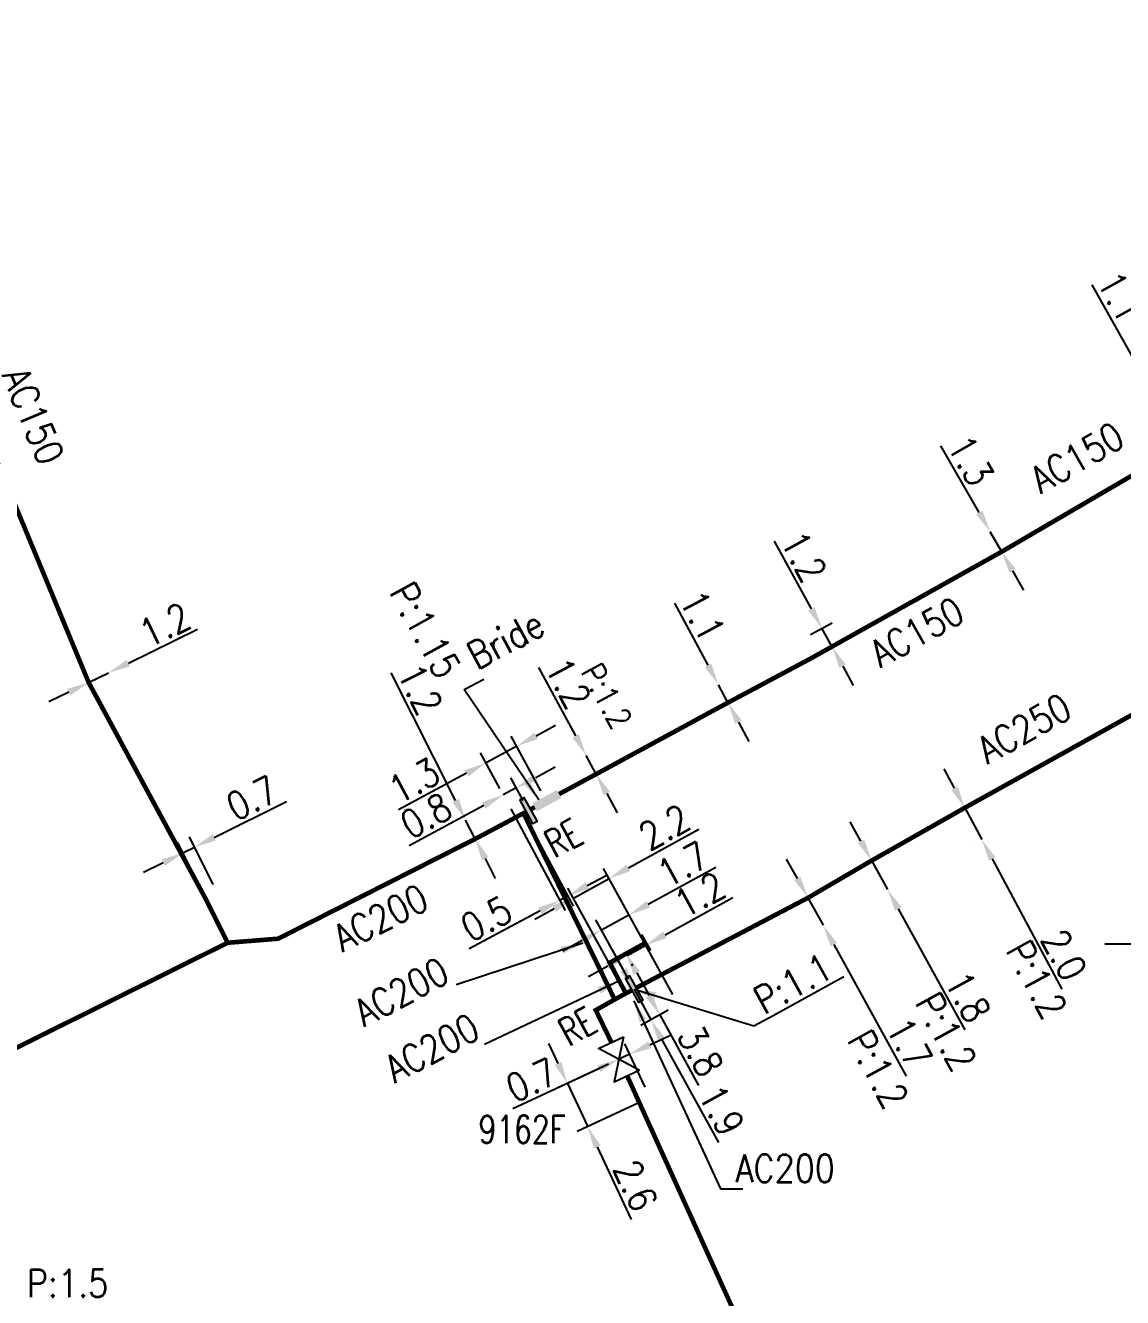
# Model space of a CAD drawing. Header units: millimetres. Extents: x 149996 to 151004, y 126998 to 128018.
# Drawn here: x 150401.1 to 150460.7, y 127291.5 to 127360.6 of the extents above; entities that cross this region are included whole.
import ezdxf
from ezdxf.enums import TextEntityAlignment as Align

# ---------------------------------------------------------------- set-up
doc = ezdxf.new("R2010")
doc.units = ezdxf.units.MM
doc.header["$PDMODE"] = 34
doc.linetypes.add('L_100_AP', pattern=[14, 10, -1.5, 1, -1.5])
doc.linetypes.add('L_25_AP', pattern=[2000, 1000, 1000])
doc.layers.get('0').update_dxf_attribs({"linetype": 'CONTINUOUS'})
doc.layers.get('DEFPOINTS').update_dxf_attribs({"linetype": 'CONTINUOUS'})
for name, color, linetype in [('L_140', 3, 'CONTINUOUS'), ('L_150', 1, 'CONTINUOUS'), ('L_300', 7, 'CONTINUOUS'), ('L_340', 7, 'CONTINUOUS')]:
    doc.layers.add(name, color=color, linetype=linetype)
doc.styles.add('G_ROMANS', font='ROMANS.SHX', dxfattribs={"width": 0.75})
doc.styles.get("Standard").update_dxf_attribs({"font": 'romans.shx', "width": 0.85})
doc.dimstyles.get("Standard").update_dxf_attribs({"dimtxt": 1.5, "dimasz": 1.2, "dimexe": 0.625, "dimexo": 0.625, "dimgap": 0.25, "dimtad": 1, "dimdec": 1, "dimzin": 0, "dimdsep": 46, "dimtxsty": 'Standard', "dimcen": -0.5, "dimadec": 0, "dimazin": 0, "dimtfac": 1, "dimtdec": 1, "dimtmove": 0, "dimatfit": 3, "dimfxl": 0, "dimtolj": 1, "dimtzin": 0, "dimarcsym": 0})

# ---------------------------------------------------------------- blocks, each defined once
blk = doc.blocks.new('*D333')
at = {"layer": 'DEFPOINTS', "color": 0, "linetype": 'Continuous', "transparency": 16777216}
for p in [(150463.402, 127338.759), (150463.402, 127338.759), (150463.938, 127337.798)]:
    blk.add_point(p, dxfattribs=at)
at = {"layer": 'L_150', "color": 0, "linetype": 'Continuous', "lineweight": -2, "transparency": 16777216}
for p, q in [((150462.817, 127339.807), (150459.043, 127346.564)), ((150463.938, 127337.798), (150463.402, 127338.759)), ((150464.523, 127336.751), (150465.108, 127335.703))]:
    blk.add_line(p, q, dxfattribs=at)
at = {"layer": 'L_150', "color": 0, "linetype": 'Continuous', "transparency": 16777216}
for points in [[(150462.991, 127339.904), (150462.642, 127339.709), (150463.402, 127338.759)], [(150464.698, 127336.848), (150464.348, 127336.653), (150463.938, 127337.798)]]:
    blk.add_solid(points, dxfattribs=at)
at = {"layer": 'L_150', "color": 0, "linetype": 'Continuous', "transparency": 16777216, "insert": (150460.556, 127345.906), "char_height": 1.5, "attachment_point": 5, "rotation": 299.17866}
blk.add_mtext('\\A1;1.1', dxfattribs=at)
blk = doc.blocks.new('*D400')
at = {"layer": 'DEFPOINTS', "color": 0, "linetype": 'Continuous', "transparency": 16777216}
for p in [(150434.155, 127308.299), (150436.56, 127307.452), (150435.07, 127306.634)]:
    blk.add_point(p, dxfattribs=at)
at = {"layer": 'L_340', "color": 0, "linetype": 'Continuous', "lineweight": -2, "transparency": 16777216}
for p, q in [((150433.578, 127309.351), (150433, 127310.403)), ((150434.155, 127308.299), (150435.07, 127306.634)), ((150436.012, 127307.152), (150434.522, 127306.333)), ((150435.648, 127305.582), (150438.734, 127299.963))]:
    blk.add_line(p, q, dxfattribs=at)
at = {"layer": 'L_340', "color": 0, "linetype": 'Continuous', "transparency": 16777216}
for points in [[(150433.753, 127309.447), (150433.402, 127309.255), (150434.155, 127308.299)], [(150435.823, 127305.678), (150435.473, 127305.486), (150435.07, 127306.634)]]:
    blk.add_solid(points, dxfattribs=at)
at = {"layer": 'L_340', "color": 0, "linetype": 'Continuous', "transparency": 16777216, "insert": (150438.906, 127301.728), "char_height": 1.5, "attachment_point": 5, "rotation": 298.77918}
blk.add_mtext('\\A1;1.9', dxfattribs=at)
blk = doc.blocks.new('*D401')
at = {"layer": 'DEFPOINTS', "color": 0, "linetype": 'Continuous', "transparency": 16777216}
for p in [(150433.723, 127310.229), (150436.56, 127307.452), (150435.552, 127306.899)]:
    blk.add_point(p, dxfattribs=at)
at = {"layer": 'L_340', "color": 0, "linetype": 'Continuous', "lineweight": -2, "transparency": 16777216}
for p, q in [((150434.301, 127309.178), (150434.975, 127307.951)), ((150436.012, 127307.152), (150435.004, 127306.598)), ((150435.552, 127306.899), (150437.657, 127303.067))]:
    blk.add_line(p, q, dxfattribs=at)
at = {"layer": 'L_340', "color": 0, "linetype": 'Continuous', "transparency": 16777216}
for points in [[(150434.476, 127309.274), (150434.125, 127309.081), (150433.723, 127310.229)], [(150435.15, 127308.047), (150434.799, 127307.854), (150435.552, 127306.899)]]:
    blk.add_solid(points, dxfattribs=at)
at = {"layer": 'L_340', "color": 0, "linetype": 'Continuous', "transparency": 16777216, "insert": (150437.77, 127304.939), "char_height": 1.5, "attachment_point": 5, "rotation": 298.77918}
blk.add_mtext('\\A1;3.8', dxfattribs=at)
blk = doc.blocks.new('*D402')
at = {"layer": 'DEFPOINTS', "color": 0, "linetype": 'Continuous', "transparency": 16777216}
for p in [(150434.787, 127310.68), (150433.723, 127310.229), (150436.56, 127307.452)]:
    blk.add_point(p, dxfattribs=at)
at = {"layer": 'L_340', "color": 0, "linetype": 'Continuous', "lineweight": -2, "transparency": 16777216}
for p, q in [((150435.839, 127311.258), (150439.518, 127313.278)), ((150436.259, 127308), (150434.486, 127311.228)), ((150433.779, 127310.126), (150434.787, 127310.68)), ((150432.728, 127309.549), (150431.676, 127308.971)), ((150434.024, 127309.682), (150434.08, 127309.578))]:
    blk.add_line(p, q, dxfattribs=at)
at = {"layer": 'L_340', "color": 0, "linetype": 'Continuous', "transparency": 16777216}
for points in [[(150435.743, 127311.433), (150435.935, 127311.082), (150434.787, 127310.68)], [(150432.631, 127309.724), (150432.824, 127309.373), (150433.779, 127310.126)]]:
    blk.add_solid(points, dxfattribs=at)
at = {"layer": 'L_340', "color": 0, "linetype": 'Continuous', "transparency": 16777216, "insert": (150437.726, 127313.435), "char_height": 1.5, "attachment_point": 5, "rotation": 28.77918}
blk.add_mtext('\\A1;1.2', dxfattribs=at)
blk = doc.blocks.new('*D403')
at = {"layer": 'DEFPOINTS', "color": 0, "linetype": 'Continuous', "transparency": 16777216}
for p in [(150433.879, 127312.333), (150434.155, 127308.299), (150436.56, 127307.452)]:
    blk.add_point(p, dxfattribs=at)
at = {"layer": 'L_340', "color": 0, "linetype": 'Continuous', "lineweight": -2, "transparency": 16777216}
for p, q in [((150434.931, 127312.911), (150438.603, 127314.928)), ((150436.259, 127308), (150433.579, 127312.881)), ((150433.855, 127308.847), (150432.088, 127312.062)), ((150432.389, 127311.515), (150433.879, 127312.333)), ((150431.338, 127310.937), (150430.286, 127310.359))]:
    blk.add_line(p, q, dxfattribs=at)
at = {"layer": 'L_340', "color": 0, "linetype": 'Continuous', "transparency": 16777216}
for points in [[(150434.835, 127313.086), (150435.027, 127312.735), (150433.879, 127312.333)], [(150431.241, 127311.112), (150431.434, 127310.761), (150432.389, 127311.515)]]:
    blk.add_solid(points, dxfattribs=at)
at = {"layer": 'L_340', "color": 0, "linetype": 'Continuous', "transparency": 16777216, "insert": (150436.812, 127315.084), "char_height": 1.5, "attachment_point": 5, "rotation": 28.77918}
blk.add_mtext('\\A1;1.7', dxfattribs=at)
blk = doc.blocks.new('*D404')
at = {"layer": 'DEFPOINTS', "color": 0, "linetype": 'Continuous', "transparency": 16777216}
for p in [(150433.332, 127304.487), (150433.921, 127304.763), (150435.024, 127302.409)]:
    blk.add_point(p, dxfattribs=at)
at = {"layer": 'L_300', "color": 0, "linetype": 'Continuous', "lineweight": -2, "transparency": 16777216}
for p, q in [((150435.008, 127305.272), (150436.094, 127305.781)), ((150434.759, 127302.975), (150433.656, 127305.329)), ((150433.921, 127304.763), (150433.332, 127304.487)), ((150432.246, 127303.978), (150427.573, 127301.789))]:
    blk.add_line(p, q, dxfattribs=at)
at = {"layer": 'L_300', "color": 0, "linetype": 'Continuous', "transparency": 16777216}
for points in [[(150434.923, 127305.453), (150435.092, 127305.091), (150433.921, 127304.763)], [(150432.161, 127304.159), (150432.331, 127303.797), (150433.332, 127304.487)]]:
    blk.add_solid(points, dxfattribs=at)
at = {"layer": 'L_300', "color": 0, "linetype": 'Continuous', "transparency": 16777216, "insert": (150428.585, 127303.367), "char_height": 1.5, "attachment_point": 5, "rotation": 25.10395}
blk.add_mtext('\\A1;0.7', dxfattribs=at)
blk = doc.blocks.new('*D405')
at = {"layer": 'DEFPOINTS', "color": 0, "linetype": 'Continuous', "transparency": 16777216}
for p in [(150433.332, 127304.487), (150435.024, 127302.409), (150431.641, 127300.824)]:
    blk.add_point(p, dxfattribs=at)
at = {"layer": 'L_300', "color": 0, "linetype": 'Continuous', "lineweight": -2, "transparency": 16777216}
for p, q in [((150430.029, 127304.265), (150429.52, 127305.352)), ((150432.766, 127304.222), (150429.972, 127302.913)), ((150430.538, 127303.178), (150431.641, 127300.824)), ((150434.458, 127302.144), (150431.075, 127300.559)), ((150432.15, 127299.737), (150434.005, 127295.779))]:
    blk.add_line(p, q, dxfattribs=at)
at = {"layer": 'L_300', "color": 0, "linetype": 'Continuous', "transparency": 16777216}
for points in [[(150430.21, 127304.35), (150429.848, 127304.18), (150430.538, 127303.178)], [(150432.332, 127299.822), (150431.969, 127299.652), (150431.641, 127300.824)]]:
    blk.add_solid(points, dxfattribs=at)
at = {"layer": 'L_300', "color": 0, "linetype": 'Continuous', "transparency": 16777216, "insert": (150434.238, 127297.639), "char_height": 1.5, "attachment_point": 5, "rotation": 295.10395}
blk.add_mtext('\\A1;2.6', dxfattribs=at)
blk = doc.blocks.new('*D406')
at = {"layer": 'DEFPOINTS', "color": 0, "linetype": 'Continuous', "transparency": 16777216}
for p in [(150452.126, 127318.152), (150453.043, 127316.432), (150453.043, 127316.432)]:
    blk.add_point(p, dxfattribs=at)
at = {"layer": 'L_150', "color": 0, "linetype": 'Continuous', "lineweight": -2, "transparency": 16777216}
for p, q in [((150451.561, 127319.211), (150450.997, 127320.27)), ((150452.126, 127318.152), (150453.043, 127316.432)), ((150451.574, 127317.858), (150451.574, 127317.858)), ((150452.492, 127316.138), (150452.492, 127316.138)), ((150453.608, 127315.373), (150457.383, 127308.292))]:
    blk.add_line(p, q, dxfattribs=at)
at = {"layer": 'L_150', "color": 0, "linetype": 'Continuous', "transparency": 16777216}
for points in [[(150451.738, 127319.305), (150451.385, 127319.117), (150452.126, 127318.152)], [(150453.784, 127315.467), (150453.431, 127315.279), (150453.043, 127316.432)]]:
    blk.add_solid(points, dxfattribs=at)
at = {"layer": 'L_150', "color": 0, "linetype": 'Continuous', "transparency": 16777216, "insert": (150457.52, 127310.162), "char_height": 1.5, "attachment_point": 5, "rotation": 298.0665}
blk.add_mtext('\\A1;2.0', dxfattribs=at)
blk = doc.blocks.new('*D407')
at = {"layer": 'DEFPOINTS', "color": 0, "linetype": 'Continuous', "transparency": 16777216}
for p in [(150447.061, 127315.282), (150447.93, 127313.705), (150447.93, 127313.705)]:
    blk.add_point(p, dxfattribs=at)
at = {"layer": 'L_150', "color": 0, "linetype": 'Continuous', "lineweight": -2, "transparency": 16777216}
for p, q in [((150446.481, 127316.332), (150445.902, 127317.383)), ((150447.061, 127315.282), (150447.93, 127313.705)), ((150448.51, 127312.655), (150452.13, 127306.09))]:
    blk.add_line(p, q, dxfattribs=at)
at = {"layer": 'L_150', "color": 0, "linetype": 'Continuous', "transparency": 16777216}
for points in [[(150446.657, 127316.429), (150446.306, 127316.236), (150447.061, 127315.282)], [(150448.685, 127312.751), (150448.335, 127312.558), (150447.93, 127313.705)]]:
    blk.add_solid(points, dxfattribs=at)
at = {"layer": 'L_150', "color": 0, "linetype": 'Continuous', "transparency": 16777216, "insert": (150452.284, 127307.882), "char_height": 1.5, "attachment_point": 5, "rotation": 298.87664}
blk.add_mtext('\\A1;1.8', dxfattribs=at)
blk = doc.blocks.new('*D408')
at = {"layer": 'DEFPOINTS', "color": 0, "linetype": 'Continuous', "transparency": 16777216}
for p in [(150443.604, 127313.261), (150444.425, 127311.773), (150444.425, 127311.773)]:
    blk.add_point(p, dxfattribs=at)
at = {"layer": 'L_150', "color": 0, "linetype": 'Continuous', "lineweight": -2, "transparency": 16777216}
for p, q in [((150443.025, 127314.312), (150442.445, 127315.363)), ((150443.604, 127313.261), (150444.425, 127311.773)), ((150445.005, 127310.722), (150448.943, 127303.58))]:
    blk.add_line(p, q, dxfattribs=at)
at = {"layer": 'L_150', "color": 0, "linetype": 'Continuous', "transparency": 16777216}
for points in [[(150443.2, 127314.409), (150442.85, 127314.215), (150443.604, 127313.261)], [(150445.18, 127310.818), (150444.83, 127310.625), (150444.425, 127311.773)]]:
    blk.add_solid(points, dxfattribs=at)
at = {"layer": 'L_150', "color": 0, "linetype": 'Continuous', "transparency": 16777216, "insert": (150449.097, 127305.372), "char_height": 1.5, "attachment_point": 5, "rotation": 298.87664}
blk.add_mtext('\\A1;1.7', dxfattribs=at)
blk = doc.blocks.new('*D409')
at = {"layer": 'DEFPOINTS', "color": 0, "linetype": 'Continuous', "transparency": 16777216}
for p in [(150427.163, 127318.647), (150428.153, 127317.854), (150430.115, 127313.123)]:
    blk.add_point(p, dxfattribs=at)
at = {"layer": 'L_150', "color": 0, "linetype": 'Continuous', "lineweight": -2, "transparency": 16777216}
for p, q in [((150427.458, 127318.096), (150430.41, 127312.572)), ((150428.448, 127317.303), (150430.851, 127312.807)), ((150431.615, 127313.924), (150432.673, 127314.49)), ((150430.556, 127313.359), (150430.115, 127313.123)), ((150429.057, 127312.557), (150425.201, 127310.497))]:
    blk.add_line(p, q, dxfattribs=at)
at = {"layer": 'L_150', "color": 0, "linetype": 'Continuous', "transparency": 16777216}
for points in [[(150431.52, 127314.101), (150431.709, 127313.748), (150430.556, 127313.359)], [(150428.963, 127312.734), (150429.151, 127312.381), (150430.115, 127313.123)]]:
    blk.add_solid(points, dxfattribs=at)
at = {"layer": 'L_150', "color": 0, "linetype": 'Continuous', "transparency": 16777216, "insert": (150426.129, 127312.126), "char_height": 1.5, "attachment_point": 5, "rotation": 28.12184}
blk.add_mtext('\\A1;0.5', dxfattribs=at)
blk = doc.blocks.new('*D410')
at = {"layer": 'DEFPOINTS', "color": 0, "linetype": 'Continuous', "transparency": 16777216}
for p in [(150425.006, 127317.484), (150425.006, 127317.484), (150425.526, 127316.459)]:
    blk.add_point(p, dxfattribs=at)
at = {"layer": 'L_150', "color": 0, "linetype": 'Continuous', "lineweight": -2, "transparency": 16777216}
for p, q in [((150424.464, 127318.555), (150420.959, 127325.477)), ((150425.526, 127316.459), (150425.006, 127317.484)), ((150426.068, 127315.388), (150426.61, 127314.317))]:
    blk.add_line(p, q, dxfattribs=at)
at = {"layer": 'L_150', "color": 0, "linetype": 'Continuous', "transparency": 16777216}
for points in [[(150424.643, 127318.645), (150424.286, 127318.465), (150425.006, 127317.484)], [(150426.246, 127315.478), (150425.89, 127315.298), (150425.526, 127316.459)]]:
    blk.add_solid(points, dxfattribs=at)
at = {"layer": 'L_150', "color": 0, "linetype": 'Continuous', "transparency": 16777216, "insert": (150422.526, 127324.595), "char_height": 1.5, "attachment_point": 5, "rotation": 296.85913}
blk.add_mtext('\\A1;1.2', dxfattribs=at)
blk = doc.blocks.new('*D411')
at = {"layer": 'DEFPOINTS', "color": 0, "linetype": 'Continuous', "transparency": 16777216}
for p in [(150438.74, 127324.834), (150438.74, 127324.834), (150439.258, 127323.864)]:
    blk.add_point(p, dxfattribs=at)
at = {"layer": 'L_150', "color": 0, "linetype": 'Continuous', "lineweight": -2, "transparency": 16777216}
for p, q in [((150438.174, 127325.892), (150436.371, 127329.266)), ((150439.258, 127323.864), (150438.74, 127324.834)), ((150439.824, 127322.805), (150440.389, 127321.747))]:
    blk.add_line(p, q, dxfattribs=at)
at = {"layer": 'L_150', "color": 0, "linetype": 'Continuous', "transparency": 16777216}
for points in [[(150438.35, 127325.987), (150437.998, 127325.798), (150438.74, 127324.834)], [(150440, 127322.9), (150439.647, 127322.711), (150439.258, 127323.864)]]:
    blk.add_solid(points, dxfattribs=at)
at = {"layer": 'L_150', "color": 0, "linetype": 'Continuous', "transparency": 16777216, "insert": (150437.872, 127328.579), "char_height": 1.5, "attachment_point": 5, "rotation": 298.12184}
blk.add_mtext('\\A1;1.1', dxfattribs=at)
blk = doc.blocks.new('*D412')
at = {"layer": 'DEFPOINTS', "color": 0, "linetype": 'Continuous', "transparency": 16777216}
for p in [(150444.362, 127327.903), (150443.186, 127327.261), (150443.737, 127326.252)]:
    blk.add_point(p, dxfattribs=at)
at = {"layer": 'L_150', "color": 0, "linetype": 'Continuous', "lineweight": -2, "transparency": 16777216}
for p, q in [((150443.788, 127328.956), (150441.78, 127332.633)), ((150443.735, 127327.56), (150444.911, 127328.202)), ((150444.913, 127326.893), (150444.362, 127327.903)), ((150444.286, 127326.551), (150445.462, 127327.193)), ((150445.488, 127325.84), (150446.063, 127324.787))]:
    blk.add_line(p, q, dxfattribs=at)
at = {"layer": 'L_150', "color": 0, "linetype": 'Continuous', "transparency": 16777216}
for points in [[(150443.963, 127329.052), (150443.612, 127328.86), (150444.362, 127327.903)], [(150445.664, 127325.936), (150445.313, 127325.744), (150444.913, 127326.893)]]:
    blk.add_solid(points, dxfattribs=at)
at = {"layer": 'L_150', "color": 0, "linetype": 'Continuous', "transparency": 16777216, "insert": (150443.374, 127331.801), "char_height": 1.5, "attachment_point": 5, "rotation": 298.62612}
blk.add_mtext('\\A1;1.2', dxfattribs=at)
blk = doc.blocks.new('*D413')
at = {"layer": 'DEFPOINTS', "color": 0, "linetype": 'Continuous', "transparency": 16777216}
for p in [(150453.502, 127333.144), (150453.502, 127333.144), (150454.124, 127332.059)]:
    blk.add_point(p, dxfattribs=at)
at = {"layer": 'L_150', "color": 0, "linetype": 'Continuous', "lineweight": -2, "transparency": 16777216}
for p, q in [((150452.905, 127334.184), (150450.821, 127337.818)), ((150454.124, 127332.059), (150453.502, 127333.144)), ((150454.721, 127331.018), (150455.318, 127329.977))]:
    blk.add_line(p, q, dxfattribs=at)
at = {"layer": 'L_150', "color": 0, "linetype": 'Continuous', "transparency": 16777216}
for points in [[(150453.079, 127334.284), (150452.732, 127334.085), (150453.502, 127333.144)], [(150454.895, 127331.118), (150454.548, 127330.919), (150454.124, 127332.059)]]:
    blk.add_solid(points, dxfattribs=at)
at = {"layer": 'L_150', "color": 0, "linetype": 'Continuous', "transparency": 16777216, "insert": (150452.432, 127337.019), "char_height": 1.5, "attachment_point": 5, "rotation": 299.83617}
blk.add_mtext('\\A1;1.3', dxfattribs=at)
blk = doc.blocks.new('L_340_07')
at = {"color": 0, "linetype": 'Continuous', "const_width": 0.25, "flags": 128}
blk.add_lwpolyline([(0, 0), (1.25, 0)], dxfattribs=at)
at = {"color": 0, "linetype": 'Continuous', "flags": 128}
blk.add_lwpolyline([(1.25, -0.5), (1.25, 0.5)], dxfattribs=at)
at = {"color": 0, "linetype": 'Continuous', "style": 'G_ROMANS', "width": 0.75, "flags": 3}
for tag, p in [('DEF_LEG', (0.723, -3.465)), ('DEF_COUP', (0.723, -5.965)), ('DEF_TYPE', (0.723, -8.465))]:
    blk.add_attdef(tag, text='', height=1.2, dxfattribs=at).set_placement(p, align=Align.MIDDLE)
blk = doc.blocks.new('*D414')
at = {"layer": 'DEFPOINTS', "color": 0, "linetype": 'Continuous', "transparency": 16777216}
for p in [(150431.555, 127320.994), (150431.555, 127320.994), (150432.101, 127319.982)]:
    blk.add_point(p, dxfattribs=at)
at = {"layer": 'L_150', "color": 0, "linetype": 'Continuous', "lineweight": -2, "transparency": 16777216}
for p, q in [((150430.986, 127322.051), (150428.98, 127325.772)), ((150432.101, 127319.982), (150431.555, 127320.994)), ((150432.67, 127318.926), (150433.239, 127317.869))]:
    blk.add_line(p, q, dxfattribs=at)
at = {"layer": 'L_150', "color": 0, "linetype": 'Continuous', "transparency": 16777216}
for points in [[(150431.162, 127322.145), (150430.81, 127321.956), (150431.555, 127320.994)], [(150432.846, 127319.02), (150432.494, 127318.831), (150432.101, 127319.982)]]:
    blk.add_solid(points, dxfattribs=at)
at = {"layer": 'L_150', "color": 0, "linetype": 'Continuous', "transparency": 16777216, "insert": (150430.57, 127324.93), "char_height": 1.5, "attachment_point": 5, "rotation": 298.32399}
blk.add_mtext('\\A1;1.2', dxfattribs=at)
blk = doc.blocks.new('*D415')
at = {"layer": 'DEFPOINTS', "color": 0, "linetype": 'Continuous', "transparency": 16777216}
for p in [(150427.052, 127318.853), (150427.163, 127318.647), (150428.421, 127317.999)]:
    blk.add_point(p, dxfattribs=at)
at = {"layer": 'L_340', "color": 0, "linetype": 'Continuous', "lineweight": -2, "transparency": 16777216}
for p, q in [((150428.813, 127319.802), (150429.869, 127320.371)), ((150428.125, 127318.549), (150427.46, 127319.783)), ((150426.866, 127319.197), (150426.755, 127319.403)), ((150427.756, 127319.232), (150427.052, 127318.853)), ((150425.996, 127318.284), (150421.932, 127316.093))]:
    blk.add_line(p, q, dxfattribs=at)
at = {"layer": 'L_340', "color": 0, "linetype": 'Continuous', "transparency": 16777216}
for points in [[(150428.718, 127319.978), (150428.907, 127319.626), (150427.756, 127319.232)], [(150425.901, 127318.46), (150426.091, 127318.107), (150427.052, 127318.853)]]:
    blk.add_solid(points, dxfattribs=at)
at = {"layer": 'L_340', "color": 0, "linetype": 'Continuous', "transparency": 16777216, "insert": (150422.853, 127317.726), "char_height": 1.5, "attachment_point": 5, "rotation": 28.32399}
blk.add_mtext('\\A1;0.8', dxfattribs=at)
blk = doc.blocks.new('L_340_20')
at = {"linetype": 'Continuous'}
blk.add_hatch(color=0, dxfattribs=at).paths.add_polyline_path([(0.125, 0.75), (-0.125, 0.75), (-0.125, -0.75), (0.125, -0.75)])
at = {"color": 0, "linetype": 'Continuous'}
blk.add_lwpolyline([(-0.125, 0.75), (0.125, 0.75), (0.125, -0.75), (-0.125, -0.75)], close=True, dxfattribs=at)
at = {"color": 0, "linetype": 'Continuous', "style": 'G_ROMANS', "width": 0.75}
for tag, height, flags, p in [('RE', 1.5, 8, (0, 3)), ('DEF_LEG', 1.2, 3, (0, -5)), ('DEF_COUP', 1.2, 3, (0, -7.5)), ('DEF_TYPE', 1.2, 3, (0, -10))]:
    blk.add_attdef(tag, text='', height=height, dxfattribs=dict(at, flags=flags)).set_placement(p, align=Align.MIDDLE)
blk = doc.blocks.new('L_300_05')
at = {"color": 0, "linetype": 'Continuous', "flags": 128}
blk.add_lwpolyline([(-1, 0.75), (1, -0.75), (1, 0.75), (-1, -0.75), (-1, 0.75)], dxfattribs=at)
at = {"color": 0, "linetype": 'Continuous', "width": 0.75}
blk.add_attdef('NUM', text='', height=1.5, dxfattribs=at).set_placement((0, 2.1), align=Align.MIDDLE_CENTER)
at = {"color": 0, "linetype": 'Continuous', "width": 0.75, "flags": 3}
for tag, p in [('DEF_LEG', (0, -5)), ('DEF_COUP', (0, -7.5)), ('DEF_TYPE', (0, -10))]:
    blk.add_attdef(tag, text='', height=1.2, dxfattribs=at).set_placement(p, align=Align.MIDDLE)
blk = doc.blocks.new('L_340_02')
at = {"color": 0, "linetype": 'Continuous'}
blk.add_solid([(-0.75, 0.5), (0.75, 0.5), (-0.75, 0), (0.75, 0)], dxfattribs=at)
at = {"color": 0, "linetype": 'Continuous', "width": 0.75, "flags": 3}
for tag, p in [('DEF_LEG', (0, -4.5)), ('DEF_COUP', (0, -7)), ('DEF_TYPE', (0, -9.5))]:
    blk.add_attdef(tag, text='', height=1.2, dxfattribs=at).set_placement(p, align=Align.MIDDLE)
blk = doc.blocks.new('*D426')
at = {"layer": 'DEFPOINTS', "color": 0, "linetype": 'Continuous', "transparency": 16777216}
for p in [(150426.114, 127320.593), (150427.163, 127318.647), (150429.386, 127318.519)]:
    blk.add_point(p, dxfattribs=at)
at = {"layer": 'L_340', "color": 0, "linetype": 'Continuous', "lineweight": -2, "transparency": 16777216}
for p, q in [((150428.84, 127322.062), (150429.896, 127322.631)), ((150429.09, 127319.069), (150427.487, 127322.043)), ((150426.866, 127319.197), (150425.818, 127321.143)), ((150427.784, 127321.493), (150426.114, 127320.593)), ((150425.058, 127320.024), (150421.37, 127318.036))]:
    blk.add_line(p, q, dxfattribs=at)
at = {"layer": 'L_340', "color": 0, "linetype": 'Continuous', "transparency": 16777216}
for points in [[(150428.745, 127322.238), (150428.935, 127321.886), (150427.784, 127321.493)], [(150424.963, 127320.2), (150425.153, 127319.848), (150426.114, 127320.593)]]:
    blk.add_solid(points, dxfattribs=at)
at = {"layer": 'L_340', "color": 0, "linetype": 'Continuous', "transparency": 16777216, "insert": (150422.211, 127319.625), "char_height": 1.5, "attachment_point": 5, "rotation": 28.32399}
blk.add_mtext('\\A1;1.3', dxfattribs=at)
blk = doc.blocks.new('*D427')
at = {"layer": 'DEFPOINTS', "color": 0, "linetype": 'Continuous', "transparency": 16777216}
for p in [(150410.279, 127316.01), (150411.566, 127313.421), (150410.939, 127313.109)]:
    blk.add_point(p, dxfattribs=at)
at = {"layer": 'L_150', "color": 0, "linetype": 'Continuous', "lineweight": -2, "transparency": 16777216}
for p, q in [((150411.354, 127316.544), (150415.269, 127318.489)), ((150410.661, 127313.669), (150409.374, 127316.258)), ((150411.288, 127313.98), (150410.001, 127316.57)), ((150409.652, 127315.699), (150410.279, 127316.01)), ((150408.578, 127315.165), (150407.503, 127314.631))]:
    blk.add_line(p, q, dxfattribs=at)
at = {"layer": 'L_150', "color": 0, "linetype": 'Continuous', "transparency": 16777216}
for points in [[(150411.265, 127316.723), (150411.443, 127316.365), (150410.279, 127316.01)], [(150408.489, 127315.344), (150408.667, 127314.986), (150409.652, 127315.699)]]:
    blk.add_solid(points, dxfattribs=at)
at = {"layer": 'L_150', "color": 0, "linetype": 'Continuous', "transparency": 16777216, "insert": (150413.404, 127318.679), "char_height": 1.5, "attachment_point": 5, "rotation": 26.42364}
blk.add_mtext('\\A1;0.7', dxfattribs=at)
blk = doc.blocks.new('*D693')
at = {"layer": 'DEFPOINTS', "color": 0, "linetype": 'Continuous', "transparency": 16777216}
for p in [(150405.609, 127325.483), (150405.609, 127325.483), (150404.531, 127324.957)]:
    blk.add_point(p, dxfattribs=at)
at = {"layer": 'L_150', "color": 0, "linetype": 'Continuous', "lineweight": -2, "transparency": 16777216}
for p, q in [((150406.687, 127326.009), (150410.452, 127327.846)), ((150404.531, 127324.957), (150405.609, 127325.483)), ((150403.452, 127324.43), (150402.374, 127323.904))]:
    blk.add_line(p, q, dxfattribs=at)
at = {"layer": 'L_150', "color": 0, "linetype": 'Continuous', "transparency": 16777216}
for points in [[(150406.6, 127326.189), (150406.775, 127325.829), (150405.609, 127325.483)], [(150403.364, 127324.61), (150403.54, 127324.251), (150404.531, 127324.957)]]:
    blk.add_solid(points, dxfattribs=at)
at = {"layer": 'L_150', "color": 0, "linetype": 'Continuous', "transparency": 16777216, "insert": (150408.671, 127328.089), "char_height": 1.5, "attachment_point": 5, "rotation": 26.00888}
blk.add_mtext('\\A1;1.2', dxfattribs=at)
blk = doc.blocks.new('*D1396')
at = {"layer": 'DEFPOINTS', "color": 0, "linetype": 'Continuous', "transparency": 16777216}
for p in [(150432.797, 127314.304), (150433.711, 127308.07), (150436.56, 127307.452)]:
    blk.add_point(p, dxfattribs=at)
at = {"layer": 'L_150', "color": 0, "linetype": 'Continuous', "lineweight": -2, "transparency": 16777216}
for p, q in [((150433.848, 127314.882), (150437.68, 127316.986)), ((150436.259, 127308), (150432.496, 127314.852)), ((150430.868, 127313.245), (150432.797, 127314.304)), ((150433.41, 127308.618), (150430.568, 127313.793)), ((150429.817, 127312.667), (150428.765, 127312.09))]:
    blk.add_line(p, q, dxfattribs=at)
at = {"layer": 'L_150', "color": 0, "linetype": 'Continuous', "transparency": 16777216}
for points in [[(150433.752, 127315.057), (150433.945, 127314.707), (150432.797, 127314.304)], [(150429.72, 127312.843), (150429.913, 127312.492), (150430.868, 127313.245)]]:
    blk.add_solid(points, dxfattribs=at)
at = {"layer": 'L_150', "color": 0, "linetype": 'Continuous', "transparency": 16777216, "insert": (150435.809, 127317.099), "char_height": 1.5, "attachment_point": 5, "rotation": 28.77918}
blk.add_mtext('\\A1;2.2', dxfattribs=at)

msp = doc.modelspace()

# ---------------------------------------------------------------- linework, layer by layer
at = {"layer": 'L_140', "linetype": 'L_100_AP', "const_width": 0.25, "flags": 128}
msp.add_lwpolyline([(150494.163, 127167.296), (150493.255, 127169.345), (150494.374, 127171.859), (150491.618, 127178.098), (150480.505, 127202.728), (150476.306, 127211.588), (150441.265, 127287.084), (150433.781, 127303.593), (150433.781, 127303.593)], dxfattribs=at)
at = {"layer": 'L_150', "linetype": 'L_25_AP', "const_width": 0.25, "flags": 128}
msp.add_lwpolyline([(150430.084, 127318.895), (150432.101, 127319.982), (150439.258, 127323.864), (150443.737, 127326.252), (150454.124, 127332.059), (150463.94, 127337.799), (150470.61, 127341.743), (150475.732, 127344.9), (150481.13, 127348.148), (150482.129, 127348.185), (150482.516, 127349.018), (150486.776, 127351.928), (150493.823, 127356.518), (150501.664, 127362.35), (150501.688, 127364.177), (150501.636, 127369.688), (150500.302, 127371.945), (150496.254, 127379.137), (150487.114, 127396.421), (150473.272, 127422.666), (150472.334, 127424.391), (150460.853, 127445.045), (150451.375, 127462.607), (150448.907, 127467.179), (150441.383, 127481.847, -0.009984), (150430.784, 127508.977, -0.01616), (150424.038, 127529.671, -0.011762), (150418.09, 127555.002), (150415.157, 127575.328), (150413.46, 127589.751), (150412.899, 127596.698), (150412.23, 127607.713), (150410.845, 127624.922), (150410.512, 127631.208), (150410.405, 127632.198), (150410.348, 127633.183), (150409.203, 127648.371), (150407.426, 127671.935), (150404.975, 127698.008), (150404.798, 127699.819), (150403.401, 127714.136), (150402.598, 127724.191), (150401.641, 127735.366), (150400.937, 127745.321), (150398.246, 127777.115), (150397.635, 127786.226), (150395.693, 127808.623), (150393.012, 127849.053), (150391.974, 127860.046), (150392.167, 127860.768), (150391.992, 127863.767), (150385.894, 127934.532), (150380.691, 128000)], format="xyb", dxfattribs=at)
for points in [[(150291.015, 127584.25), (150294.974, 127575.644), (150300.025, 127564.831), (150303.248, 127557.556), (150326.839, 127505.689), (150342.632, 127471.971), (150346.381, 127463.532), (150354.516, 127446.192), (150361.466, 127430.404), (150370.731, 127407.51), (150383.411, 127375.62), (150389.7, 127360.78), (150404.531, 127324.957), (150410.939, 127313.109), (150412.077, 127310.819)], [(150374.637, 127327.696), (150374.878, 127327.096), (150388.502, 127299.088), (150412.077, 127310.819), (150414.824, 127311.039), (150425.526, 127316.459), (150428.153, 127317.854), (150428.311, 127317.939)], [(150428.763, 127318.183), (150428.531, 127318.058)], [(150433.103, 127307.737), (150428.153, 127317.854)], [(150433.711, 127308.07), (150432.835, 127309.732), (150433.723, 127310.229)], [(150432.929, 127305.403), (150432.078, 127307.158), (150433.103, 127307.737), (150433.711, 127308.07), (150434.044, 127308.242)]]:
    msp.add_lwpolyline(points, dxfattribs=at)
at = {"layer": 'L_150', "linetype": 'L_25_AP', "flags": 128}
msp.add_lwpolyline([(150434.264, 127308.361, 0.25, 0.25, 0), (150434.291, 127308.376, 0.25, 0.25, 0), (150443.604, 127313.261, 0.25, 0.25, 0), (150447.061, 127315.282, 0.25, 0.25, 0), (150452.126, 127318.152, 0.25, 0.25, 0), (150464.25, 127324.892, 0.25, 0.25, 0), (150468.146, 127327.058, 0.25, 0.25, 0), (150474.027, 127330.206, 0.25, 0.25, 0), (150482.785, 127335.518, 0.25, 0.25, 0), (150487.63, 127338.238, 0.25, 0.25, 0), (150494.105, 127341.679, 0.25, 0.25, 0), (150496.867, 127343.311, 0.25, 0.25, 0), (150499.767, 127346.435, 0.25, 0.25, 0), (150514.199, 127355.187, 0.25, 0.25, 0), (150514.199, 127355.187, 0.25, 0.25, 0), (150514.199, 127355.187, 0.25, 0.25, 0), (150528.812, 127367.279, 0.25, 0.25, 0), (150545.32, 127378.859, 0.25, 0.25, 0), (150561.258, 127390.105, 0.25, 0.25, 0), (150571.191, 127396.942, 0.25, 0.25, 0), (150580.254, 127403.431, 0.25, 0.25, 0), (150580.254, 127403.431, 0.25, 0.25, 0), (150590.84, 127410.855, 0.25, 0.25, 0), (150598.739, 127416.353, 0.25, 0.25, 0), (150609.03, 127423.661, 0.25, 0.25, 0), (150617.662, 127429.791, 0.25, 0.25, 0), (150622.463, 127433.094, 0.25, 0.25, 0), (150631.453, 127439.524, 0.25, 0.25, 0), (150639.625, 127445.115, 0.25, 0.25, 0), (150642.716, 127447.195, 0.25, 0.25, 0), (150643.304, 127447.445, 0.25, 0.25, 0), (150643.753, 127447.893, 0.25, 0.25, 0), (150645.902, 127449.34, 0.25, 0.25, 0), (150653.828, 127455.174, 0.25, 0.25, 0), (150660.924, 127460.183, 0.25, 0.25, 0), (150665.585, 127463.377, 0.25, 0.25, 0), (150672.854, 127468.598, 0.25, 0.25, 0), (150672.854, 127468.598, 0.25, 0.25, 0), (150677.653, 127471.935, 0.25, 0.25, 0), (150685.062, 127477.14, 0.25, 0.25, 0), (150710.297, 127494.455, 0.25, 0.25, 0), (150710.297, 127494.455, 0.25, 0.25, 0), (150722.17, 127503.007, 0.25, 0.25, 0), (150731.599, 127509.678, 0.25, 0.25, 0), (150738.496, 127514.494, 0.25, 0.25, 0), (150742.261, 127517.201, 0.25, 0.25, 0), (150752.545, 127524.679, 0.25, 0.25, 0), (150762.316, 127531.311, 0.25, 0.25, 0), (150767.027, 127534.583, 0.25, 0.25, 0), (150774.41, 127539.762, 0.25, 0.25, 0), (150783.664, 127546.397, 0.25, 0.25, 0), (150789.563, 127550.595, 0.25, 0.25, 0), (150798.156, 127555.872, 0.25, 0.25, 0), (150799.101, 127556.028, 0.25, 0.25, 0), (150806.381, 127559.075, 0.25, 0.25, 0), (150821.608, 127562.942, 0, 0, 0)], format="xyseb", dxfattribs=at)

# ---------------------------------------------------------------- block references
at = {"layer": 'L_300'}
ref = msp.add_blockref('L_300_05', (150433.332, 127304.487), dxfattribs=dict(at, rotation=295.2130685157739))
ref.add_attrib('NUM', '9162F', dxfattribs={"layer": '0', "color": 0, "linetype": 'Continuous', "height": 1.5, "width": 0.75}).set_placement((150428.074, 127300.679), align=Align.MIDDLE_CENTER)
at = {"layer": 'L_340'}
for name, p, rotation in [('L_340_02', (150429.542, 127318.32), 28.32398865680558), ('L_340_07', (150433.723, 127310.229), 28.77918360682629)]:
    msp.add_blockref(name, p, dxfattribs=dict(at, rotation=rotation))
ref = msp.add_blockref('L_340_20', (150428.421, 127317.999), dxfattribs=dict(at, rotation=28.32398865607162))
ref.add_attrib('RE', 'RE', dxfattribs={"layer": '0', "color": 0, "linetype": 'Continuous', "height": 1.5, "rotation": 28.32399, "width": 0.75, "flags": 8}).set_placement((150430.32, 127316.513), align=Align.MIDDLE)
ref = msp.add_blockref('L_340_20', (150434.155, 127308.299), dxfattribs=dict(at, rotation=28.77918360901863))
ref.add_attrib('RE', 'RE', dxfattribs={"layer": '0', "color": 0, "linetype": 'Continuous', "height": 1.5, "rotation": 28.77918, "width": 0.75, "flags": 8}).set_placement((150431.086, 127306.286), align=Align.MIDDLE)

# ---------------------------------------------------------------- texts
at = {"layer": 'L_140', "linetype": 'Continuous', "insert": (150401.17, 127291.575), "char_height": 1.5, "attachment_point": 7}
msp.add_mtext('P:1.5', dxfattribs=at)
at = {"layer": 'L_150', "linetype": 'Continuous', "width": 0.85}
for s, height, rotation, p in [('AC150', 1.5, 292.48983, (150399.797, 127341.641)), ('P:1.15', 1.5, 298.77918, (150420.83, 127329.859)), ('AC150', 1.5, 29.21068, (150447.523, 127325.72)), ('P:1.2', 1.25, 298.77918, (150431.235, 127325.543)), ('AC250', 1.5, 29.23344, (150453.351, 127320.491)), ('AC200', 1.5, 26.85913, (150418.315, 127310.284)), ('P:1.2', 1.5, 298.77918, (150454.292, 127310.411)), ('P:1.2', 1.5, 298.77918, (150449.379, 127307.566)), ('P:1.2', 1.5, 298.77918, (150445.675, 127305.539))]:
    msp.add_text(s, height=height, rotation=rotation, dxfattribs=at).set_placement(p)
msp.add_text('AC150', height=1.5, rotation=29.99751, dxfattribs=at).set_placement((150458.214, 127337.171), align=Align.MIDDLE)
at = {"layer": 'L_150', "linetype": 'Continuous', "char_height": 1.5, "attachment_point": 9, "rotation": 28.12184}
for insert in [(150424.258, 127308.771), (150425.915, 127305.718)]:
    msp.add_mtext('\\A1;AC200', dxfattribs=dict(at, insert=insert))
at = {"layer": 'L_150', "linetype": 'Continuous', "insert": (150439.658, 127297.812), "char_height": 1.5, "attachment_point": 7}
msp.add_mtext('AC200', dxfattribs=at)
at = {"layer": 'L_340', "linetype": 'Continuous', "char_height": 1.5}
for s, insert, attachment_point, rotation in [('\\A1;Bride', (150425.631, 127325.609), 7, 28.12184), ('\\A1;P:1.1', (150440.492, 127308.204), 1, 28.77918)]:
    msp.add_mtext(s, dxfattribs=dict(at, insert=insert, attachment_point=attachment_point, rotation=rotation))

# ---------------------------------------------------------------- dimensions: what is measured, and where the dimension line sits
at = {"layer": 'L_150', "linetype": 'Continuous'}
for base, p1, p2, angle, override, picture, middle in [((150463.402, 127338.759), (150463.938, 127337.798), (150463.402, 127338.759), 299.17866, {"dimexe": 0.625, "dimtad": 1, "dimse1": 0, "dimse2": 0, "dimtmove": 0, "dimatfit": 3}, '*D333', (150459.683, 127345.418)), ((150432.797, 127314.304), (150433.711, 127308.07), (150436.56, 127307.452), 208.77918, {"dimatfit": 0}, '*D1396', (150436.29, 127316.223))]:
    dim = msp.add_linear_dim(base=base, p1=p1, p2=p2, angle=angle, dimstyle='Standard', override=override, dxfattribs=at)
    dim.commit()
    dim.dimension.update_dxf_attribs({"geometry": picture, "text_midpoint": middle, "dimtype": 160})
for base, p1, p2, angle, picture, middle in [((150453.5024, 127333.1435), (150454.1243, 127332.0592), (150453.5024, 127333.1435), 299.83617, '*D413', (150451.5647, 127336.5219)), ((150444.362, 127327.903), (150443.737, 127326.252), (150443.186, 127327.261), 298.62612, '*D412', (150442.497, 127331.321)), ((150438.74, 127324.834), (150439.258, 127323.864), (150438.74, 127324.834), 298.12184, '*D411', (150436.99, 127328.108)), ((150405.609, 127325.483), (150404.531, 127324.957), (150405.609, 127325.483), 206.00888, '*D693', (150409.109, 127327.191)), ((150431.55509748, 127320.9942133), (150432.10072281, 127319.98189269), (150431.55509748, 127320.9942133), 298.32398866, '*D414', (150429.68931338, 127324.45587753)), ((150425.006, 127317.484), (150425.526, 127316.459), (150425.006, 127317.484), 296.85913, '*D410', (150421.634, 127324.143)), ((150453.0433, 127316.4318), (150452.1258, 127318.1525), (150453.0433, 127316.4318), 118.0665, '*D406', (150456.6374, 127309.6912)), ((150410.279, 127316.01), (150410.939, 127313.109), (150411.566, 127313.421), 206.42364, '*D427', (150413.849, 127317.784)), ((150430.115, 127313.123), (150428.153, 127317.854), (150427.163, 127318.647), 28.12184, '*D409', (150426.6, 127311.244)), ((150447.93, 127313.705), (150447.061, 127315.282), (150447.93, 127313.705), 118.87664, '*D407', (150451.408, 127307.399)), ((150444.425, 127311.773), (150443.604, 127313.261), (150444.425, 127311.773), 118.87664, '*D408', (150448.222, 127304.889))]:
    dim = msp.add_linear_dim(base=base, p1=p1, p2=p2, angle=angle, dimstyle='Standard', dxfattribs=at)
    dim.commit()
    dim.dimension.update_dxf_attribs({"geometry": picture, "text_midpoint": middle, "dimtype": 160})
at = {"layer": 'L_300', "linetype": 'Continuous'}
for base, p1, p2, angle, picture, middle in [((150433.92092, 127304.7632), (150433.33232, 127304.48743), (150435.024, 127302.4088), 205.10395, '*D404', (150429.00895, 127302.46185)), ((150431.641, 127300.824), (150433.332, 127304.487), (150435.024, 127302.409), 115.10395, '*D405', (150433.332, 127297.215))]:
    dim = msp.add_linear_dim(base=base, p1=p1, p2=p2, angle=angle, dimstyle='Standard', dxfattribs=at)
    dim.commit()
    dim.dimension.update_dxf_attribs({"geometry": picture, "text_midpoint": middle, "dimtype": 160})
at = {"layer": 'L_340', "linetype": 'Continuous'}
dim = msp.add_linear_dim(base=(150426.114, 127320.593), p1=(150429.386, 127318.519), p2=(150427.163, 127318.647), angle=28.32399, text='1.3', dimstyle='Standard', dxfattribs=at)
dim.commit()
dim.dimension.update_dxf_attribs({"geometry": '*D426', "text_midpoint": (150422.686, 127318.745), "dimtype": 160})
for base, p1, p2, angle, picture, middle in [((150427.052, 127318.853), (150428.421, 127317.999), (150427.163, 127318.647), 28.32399, '*D415', (150423.327, 127316.845)), ((150433.879, 127312.333), (150434.155, 127308.299), (150436.56, 127307.452), 208.77918, '*D403', (150437.293, 127314.208)), ((150434.78737, 127310.67995), (150433.72279, 127310.22938), (150436.5602, 127307.4524), 208.77918, '*D402', (150438.20782, 127312.55874)), ((150435.07, 127306.634), (150434.155, 127308.299), (150436.56, 127307.452), 118.77918, '*D400', (150438.029, 127301.247)), ((150435.552, 127306.899), (150433.723, 127310.229), (150436.56, 127307.452), 118.77918, '*D401', (150436.893, 127304.457))]:
    dim = msp.add_linear_dim(base=base, p1=p1, p2=p2, angle=angle, dimstyle='Standard', dxfattribs=at)
    dim.commit()
    dim.dimension.update_dxf_attribs({"geometry": picture, "text_midpoint": middle, "dimtype": 160})

# ---------------------------------------------------------------- leaders
at = {"layer": 'L_150', "linetype": 'Continuous', "annotation_type": 0, "has_hookline": 1, "hookline_direction": 1, "text_width": 5.768}
msp.add_leader([(150468.497, 127326.762), (150466.939, 127310.748), (150465.739, 127310.748)], dimstyle='Standard', override={"dimexe": 0.625, "dimtad": 1, "dimse1": 0, "dimse2": 0, "dimtmove": 0, "dimatfit": 3}, dxfattribs=at)
at = {"layer": 'L_150', "linetype": 'Continuous'}
for points in [[(150431.375, 127310.798), (150424.489, 127308.528)], [(150433.36, 127308.749), (150426.028, 127305.289)], [(150434.14, 127307.669), (150438.856, 127297.446), (150440.056, 127297.446)]]:
    msp.add_leader(points, dimstyle='Standard', dxfattribs=at)
at = {"layer": 'L_340', "linetype": 'Continuous'}
msp.add_leader([(150428.977, 127318.583), (150424.934, 127324.57), (150425.992, 127325.135)], dimstyle='Standard', dxfattribs=at)
at = {"layer": 'L_340', "linetype": 'Continuous', "annotation_type": 0, "has_hookline": 1, "hookline_direction": 0, "text_width": 4.129, "horizontal_direction": (0.876482, 0.481435, 0)}
msp.add_leader([(150434.155, 127308.299), (150440.669, 127306.299), (150441.721, 127306.876)], dimstyle='Standard', override={"dimgap": 0.25, "dimtad": 1}, dxfattribs=at)

doc.saveas('drawing.dxf')
